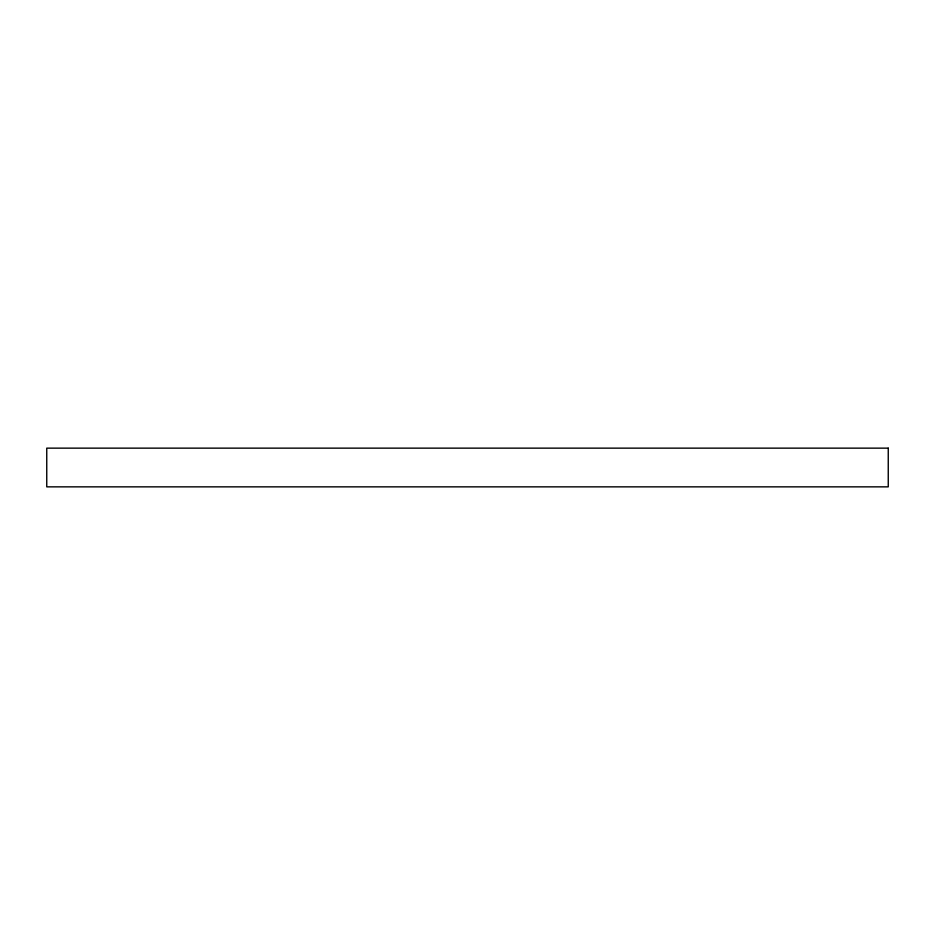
<?xml version="1.0" encoding="UTF-8"?>
<svg xmlns="http://www.w3.org/2000/svg" width="935" height="935" viewBox="0 0 935 935"><rect width="100%" height="100%" fill="white"/><g stroke="black" fill="none" stroke-linecap="round" stroke-linejoin="round"><path stroke-width="1.4" d="M888.25 448.145L46.75 448.145L46.75 486.854L888.25 486.854L888.25 448.145"/></g></svg>
